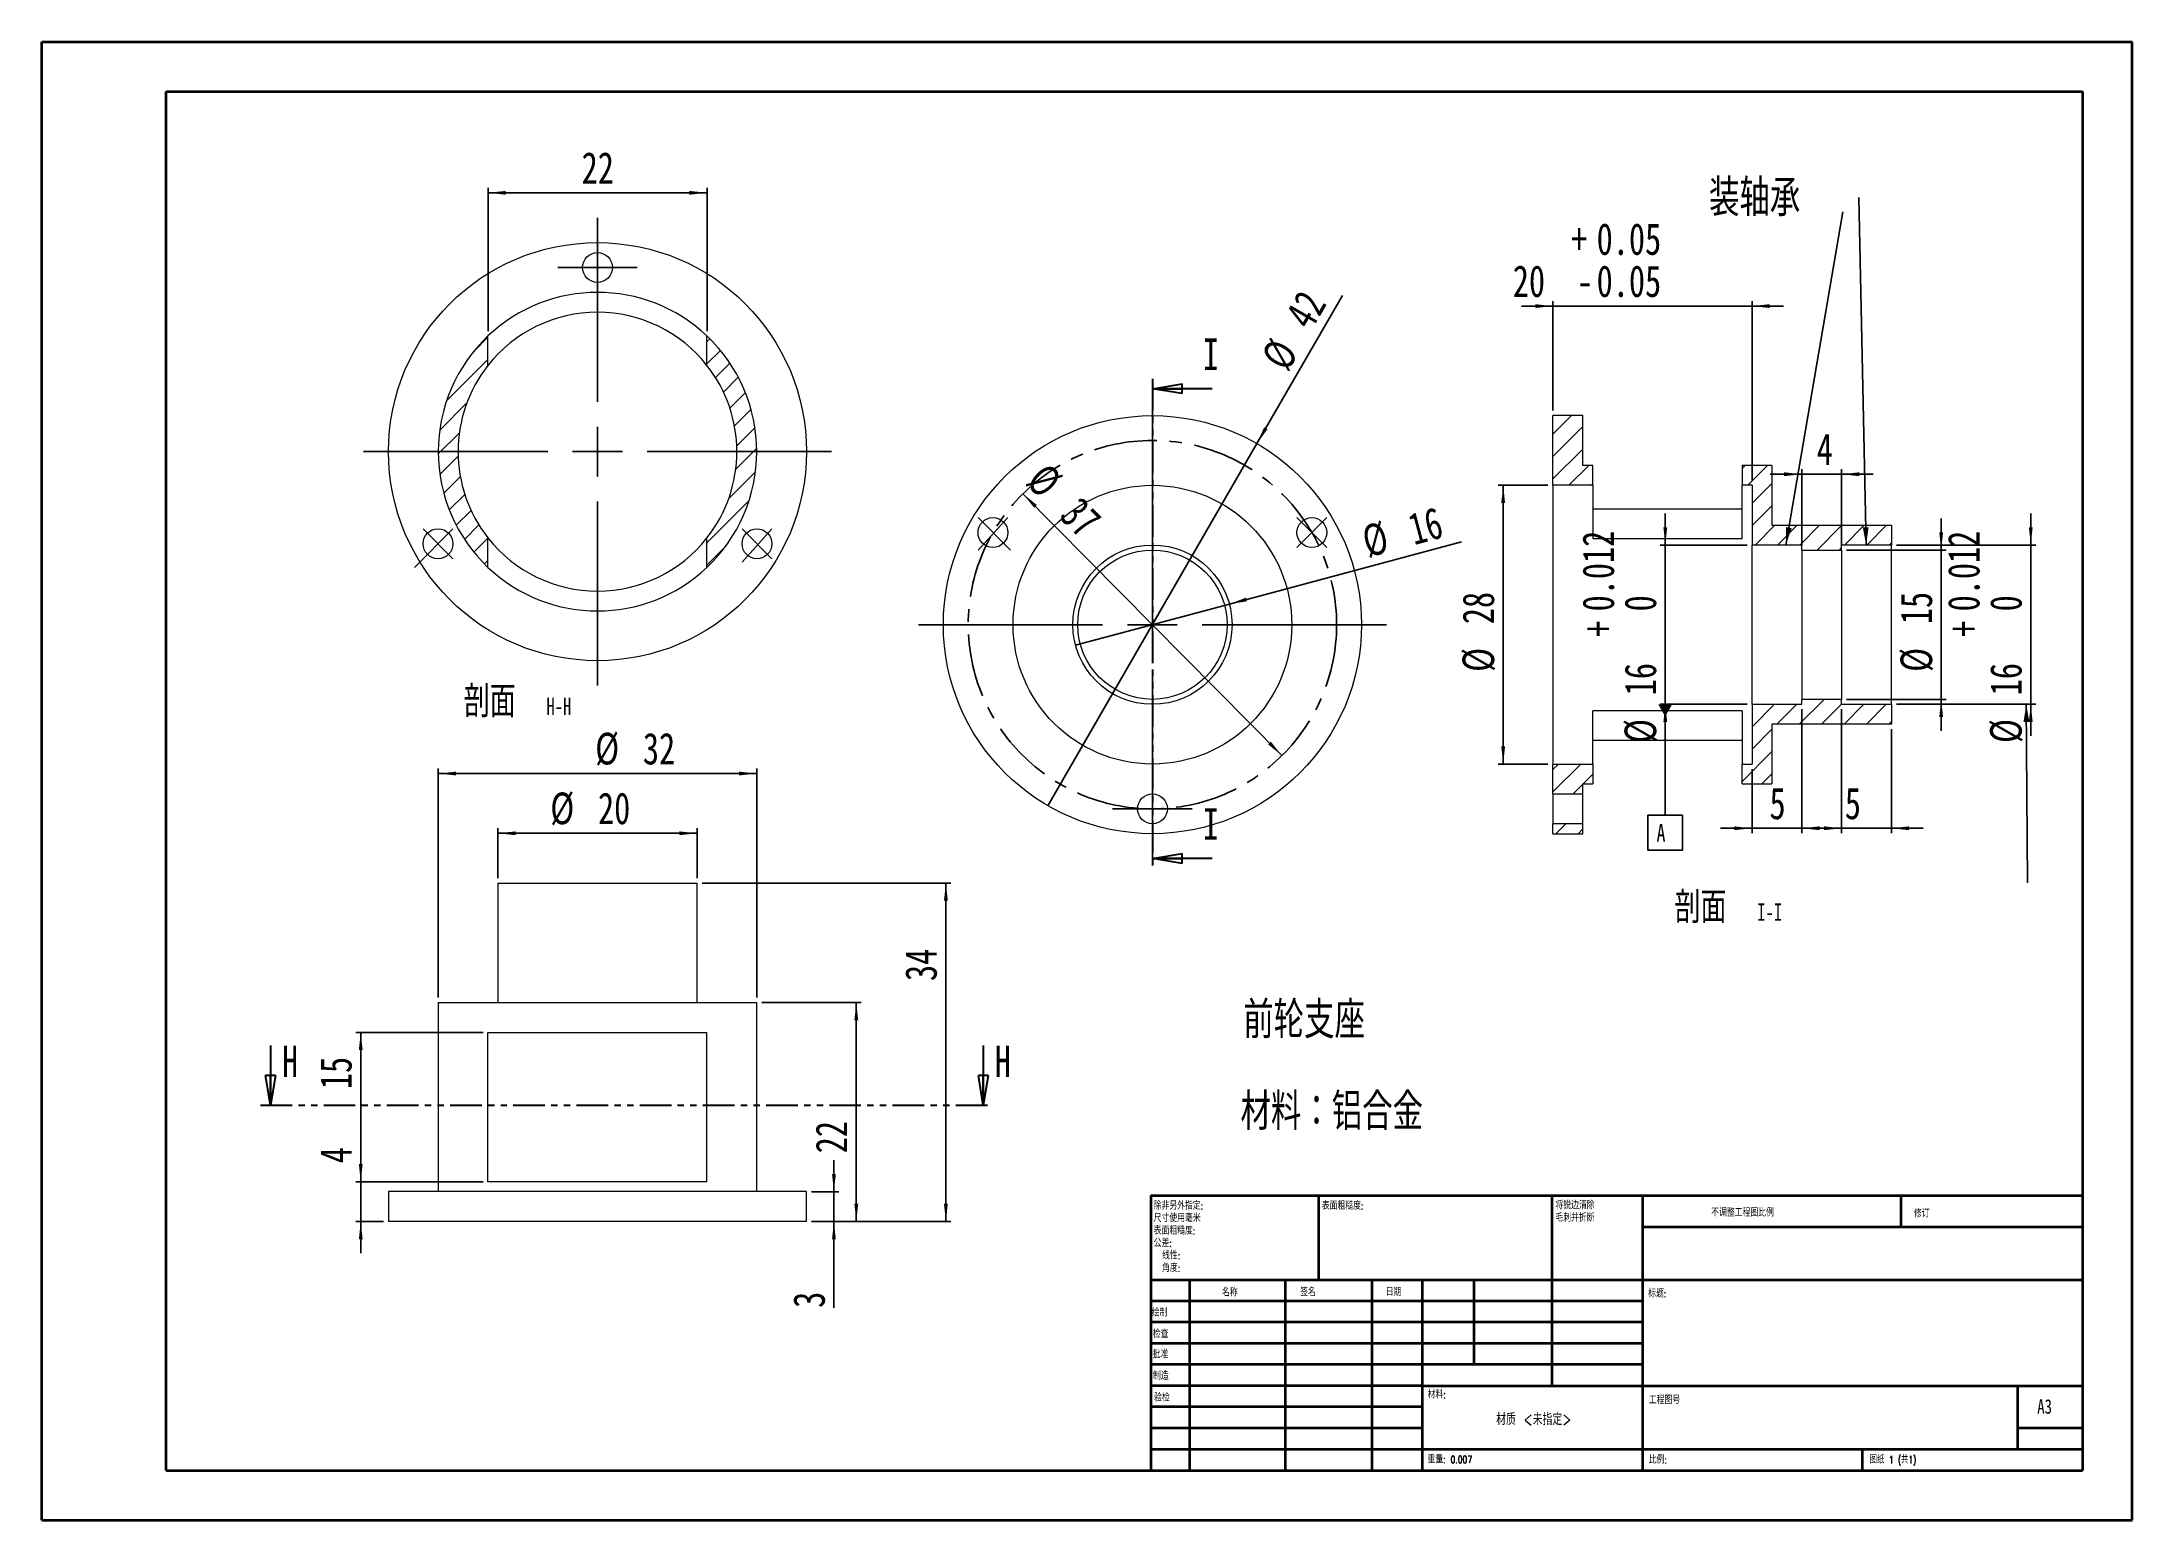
# Model space of a CAD drawing. Header units: millimetres. Extents: x 0 to 420, y 0 to 297.
import ezdxf

# ---------------------------------------------------------------- set-up
doc = ezdxf.new("R2010")
doc.units = ezdxf.units.MM
doc.linetypes.add('CENTERX2', pattern=[20.32, 12.7, -2.54, 2.54, -2.54])
doc.linetypes.add('PHANTOM', pattern=[12.7, 6.35, -1.27, 1.27, -1.27, 1.27, -1.27])
doc.layers.add('FORMAT', color=7, linetype='Continuous')
doc.styles.add('SLDTEXTSTYLE0', font='TXT', dxfattribs={"width": 0.75, "bigfont": 'bigfont'})
doc.styles.add('SLDTEXTSTYLE1', font='TXT', dxfattribs={"width": 0.75})
doc.styles.add('SLDTEXTSTYLE2', font='TXT', dxfattribs={"width": 0.694444, "bigfont": 'bigfont'})
doc.styles.add('SLDTEXTSTYLE3', font='TXT', dxfattribs={"width": 0.7})
doc.dimstyles.new('SLDDIMSTYLE0', dxfattribs={"dimtxt": 6.35, "dimasz": 3.556, "dimexe": 0, "dimexo": 0.0625, "dimgap": 1.5875, "dimtad": 1, "dimdec": 6, "dimlfac": 0.5, "dimrnd": 1e-09, "dimzin": 12, "dimdsep": 46, "dimtxsty": 'SLDTEXTSTYLE1', "dimsah": 1, "dimcen": 0.09, "dimadec": 0, "dimazin": 3, "dimtfac": 1, "dimtofl": 0, "dimtmove": 0, "dimatfit": 3, "dimfxl": 0, "dimfrac": 2, "dimtolj": 1, "dimtzin": 12, "dimarcsym": 0})
doc.dimstyles.new('SLDDIMSTYLE1', dxfattribs={"dimtxt": 6.35, "dimasz": 3.556, "dimexe": 0, "dimexo": 0.0625, "dimgap": 1.5875, "dimtad": 1, "dimdec": 6, "dimlfac": 0.5, "dimrnd": 1e-09, "dimzin": 12, "dimdsep": 46, "dimtxsty": 'SLDTEXTSTYLE1', "dimsah": 1, "dimcen": 0.09, "dimadec": 0, "dimazin": 3, "dimtfac": 1, "dimtmove": 0, "dimatfit": 0, "dimfxl": 0, "dimfrac": 2, "dimtolj": 1, "dimtzin": 12, "dimarcsym": 0})
doc.dimstyles.new('SLDDIMSTYLE2', dxfattribs={"dimtxt": 6.35, "dimasz": 3.556, "dimexe": 0, "dimexo": 0.0625, "dimgap": 1.5875, "dimtad": 1, "dimlfac": 0.5, "dimrnd": 1e-09, "dimzin": 12, "dimdsep": 46, "dimtxsty": 'SLDTEXTSTYLE1', "dimsah": 1, "dimcen": 0, "dimadec": 0, "dimazin": 3, "dimtfac": 1, "dimtmove": 0, "dimatfit": 3, "dimfxl": 0, "dimfrac": 2, "dimtolj": 1, "dimtzin": 12, "dimarcsym": 0})
doc.dimstyles.new('SLDDIMSTYLE3', dxfattribs={"dimtxt": 6.35, "dimasz": 3.556, "dimexe": 0, "dimexo": 0.0625, "dimgap": 1.5875, "dimtad": 1, "dimlfac": 0.5, "dimrnd": 1e-09, "dimzin": 12, "dimdsep": 46, "dimtxsty": 'SLDTEXTSTYLE1', "dimblk1": 'NONE', "dimsah": 1, "dimcen": 0, "dimadec": 0, "dimazin": 3, "dimtfac": 1, "dimtmove": 0, "dimatfit": 3, "dimldrblk": 'NONE', "dimfxl": 0, "dimfrac": 2, "dimtolj": 1, "dimtzin": 12, "dimarcsym": 0})
doc.dimstyles.new('SLDDIMSTYLE4', dxfattribs={"dimtxt": 6.35, "dimasz": 3.556, "dimexe": 0, "dimexo": 0.0625, "dimgap": 1.5875, "dimtad": 1, "dimdec": 6, "dimlfac": 0.5, "dimrnd": 1e-09, "dimzin": 12, "dimdsep": 46, "dimtxsty": 'SLDTEXTSTYLE1', "dimsah": 1, "dimcen": 0.09, "dimadec": 0, "dimazin": 3, "dimtol": 1, "dimtp": 0.012, "dimtfac": 1, "dimtdec": 3, "dimtmove": 0, "dimatfit": 0, "dimfxl": 0, "dimfrac": 2, "dimtolj": 1, "dimarcsym": 0})
doc.dimstyles.new('SLDDIMSTYLE5', dxfattribs={"dimtxt": 6.35, "dimasz": 3.556, "dimexe": 0, "dimexo": 0.0625, "dimgap": 1.5875, "dimtad": 1, "dimdec": 6, "dimlfac": 0.5, "dimrnd": 1e-09, "dimzin": 12, "dimdsep": 46, "dimtxsty": 'SLDTEXTSTYLE1', "dimsah": 1, "dimcen": 0.09, "dimadec": 0, "dimazin": 3, "dimtol": 1, "dimtp": 0.05, "dimtm": 0.05, "dimtfac": 1, "dimtmove": 0, "dimatfit": 0, "dimfxl": 0, "dimfrac": 2, "dimtolj": 1, "dimarcsym": 0})
doc.dimstyles.new('SLDDIMSTYLE6', dxfattribs={"dimtxt": 0.18, "dimasz": 3.556, "dimexe": 0, "dimexo": 0.0625, "dimgap": 0, "dimtad": 0, "dimtih": 1, "dimtoh": 1, "dimdec": 0, "dimrnd": 1e-09, "dimzin": 0, "dimdsep": 46, "dimtxsty": 'Standard', "dimsah": 1, "dimcen": 0.09, "dimadec": 0, "dimazin": 0, "dimtfac": 3.556, "dimtdec": 0, "dimtofl": 0, "dimtmove": 0, "dimatfit": 3, "dimfxl": 0, "dimfrac": 2, "dimtolj": 1, "dimtzin": 0, "dimarcsym": 0})

# ---------------------------------------------------------------- blocks, each defined once
blk = doc.blocks.new('SW_NOTE_0')
at = {"color": 0, "linetype": 'Continuous', "lineweight": 0, "char_height": 1.5, "attachment_point": 1, "style": 'SLDTEXTSTYLE0'}
for s, insert in [('\\M+18FAB锐边\\M+190B4\\M+18F9C', (0, 1.93)), ('\\M+196D1\\M+18E68\\M+19BF3\\M+190DC\\M+19266', (0, -0.57))]:
    blk.add_mtext(s, dxfattribs=dict(at, insert=insert))
blk = doc.blocks.new('SW_NOTE_1')
at = {"color": 0, "linetype": 'Continuous', "lineweight": 0, "char_height": 1.5, "attachment_point": 1, "style": 'SLDTEXTSTYLE0'}
for s, insert in [('\\M+18F9C\\M+194F1另\\M+18A4F\\M+18E77\\M+192E8:', (0, 1.93)), ('\\M+1955C\\M+196CA\\M+19165糙\\M+19378:', (0, -3.07)), ('\\M+18EDA\\M+190A1\\M+18E67\\M+19770\\M+19F7C\\M+195C4', (0, -0.57)), ('\\M+18CF6\\M+18DB7:', (0, -5.57)), ('线\\M+190AB:', (1.69, -8.07)), ('\\M+18A70\\M+19378:', (1.69, -10.57))]:
    blk.add_mtext(s, dxfattribs=dict(at, insert=insert))
blk = doc.blocks.new('_D')
at = {"layer": 'FORMAT'}
for p, q in [((79.73, 105.21), (79.73, 151.21)), ((143.73, 105.21), (143.73, 151.21)), ((143.73, 150.21), (79.73, 150.21))]:
    blk.add_line(p, q, dxfattribs=at)
for points in [[(79.73, 150.21), (83.28, 149.83), (83.28, 150.59)], [(143.73, 150.21), (140.17, 150.59), (140.17, 149.83)]]:
    blk.add_solid(points, dxfattribs=at)
at = {"layer": 'FORMAT', "char_height": 6.35, "attachment_point": 1, "style": 'SLDTEXTSTYLE1'}
for s, insert in [('%%c', (111.26, 158.4)), ('32', (120.85, 158.4))]:
    blk.add_mtext(s, dxfattribs=dict(at, insert=insert))
blk = doc.blocks.new('_D_1')
at = {"layer": 'FORMAT'}
for p, q in [((91.73, 129.21), (91.73, 139.21)), ((131.73, 129.21), (131.73, 139.21)), ((131.73, 138.21), (91.73, 138.21))]:
    blk.add_line(p, q, dxfattribs=at)
for points in [[(91.73, 138.21), (95.28, 137.83), (95.28, 138.59)], [(131.73, 138.21), (128.17, 138.59), (128.17, 137.83)]]:
    blk.add_solid(points, dxfattribs=at)
at = {"layer": 'FORMAT', "char_height": 6.35, "attachment_point": 1, "style": 'SLDTEXTSTYLE1'}
for s, insert in [('%%c', (102.24, 146.4)), ('20', (111.83, 146.4))]:
    blk.add_mtext(s, dxfattribs=dict(at, insert=insert))
blk = doc.blocks.new('_D_2')
at = {"layer": 'FORMAT'}
for p, q in [((159.23, 66.21), (159.23, 72.56)), ((154.73, 66.21), (160.23, 66.21)), ((159.23, 60.21), (159.23, 66.21)), ((154.73, 60.21), (160.23, 60.21)), ((159.23, 60.21), (159.23, 42.87))]:
    blk.add_line(p, q, dxfattribs=at)
for points in [[(159.23, 66.21), (159.61, 69.77), (158.85, 69.77)], [(159.23, 60.21), (158.85, 56.66), (159.61, 56.66)]]:
    blk.add_solid(points, dxfattribs=at)
at = {"layer": 'FORMAT', "insert": (151.04, 42.87), "char_height": 6.35, "attachment_point": 1, "rotation": 90, "style": 'SLDTEXTSTYLE1'}
blk.add_mtext('3', dxfattribs=at)
blk = doc.blocks.new('_D_3')
at = {"layer": 'FORMAT'}
for p, q in [((144.73, 104.21), (164.73, 104.21)), ((163.73, 60.21), (163.73, 104.21)), ((154.73, 60.21), (164.73, 60.21))]:
    blk.add_line(p, q, dxfattribs=at)
for points in [[(163.73, 104.21), (163.34, 100.66), (164.11, 100.66)], [(163.73, 60.21), (164.11, 63.77), (163.34, 63.77)]]:
    blk.add_solid(points, dxfattribs=at)
at = {"layer": 'FORMAT', "insert": (155.54, 73.92), "char_height": 6.35, "attachment_point": 1, "rotation": 90, "style": 'SLDTEXTSTYLE1'}
blk.add_mtext('22', dxfattribs=at)
blk = doc.blocks.new('_D_4')
at = {"layer": 'FORMAT'}
for p, q in [((132.73, 128.21), (182.73, 128.21)), ((181.73, 60.21), (181.73, 128.21)), ((154.73, 60.21), (182.73, 60.21))]:
    blk.add_line(p, q, dxfattribs=at)
for points in [[(181.73, 128.21), (181.34, 124.66), (182.11, 124.66)], [(181.73, 60.21), (182.11, 63.77), (181.34, 63.77)]]:
    blk.add_solid(points, dxfattribs=at)
at = {"layer": 'FORMAT', "insert": (173.54, 108.53), "char_height": 6.35, "attachment_point": 1, "rotation": 90, "style": 'SLDTEXTSTYLE1'}
blk.add_mtext('34', dxfattribs=at)
blk = doc.blocks.new('_D_5')
at = {"layer": 'FORMAT'}
for p, q in [((64.16, 68.21), (64.16, 76.61)), ((88.73, 68.21), (63.16, 68.21)), ((64.16, 60.21), (64.16, 68.21)), ((68.73, 60.21), (63.16, 60.21)), ((64.16, 60.21), (64.16, 53.86))]:
    blk.add_line(p, q, dxfattribs=at)
for points in [[(64.16, 68.21), (64.54, 71.77), (63.78, 71.77)], [(64.16, 60.21), (63.78, 56.66), (64.54, 56.66)]]:
    blk.add_solid(points, dxfattribs=at)
at = {"layer": 'FORMAT', "insert": (55.98, 71.92), "char_height": 6.35, "attachment_point": 1, "rotation": 90, "style": 'SLDTEXTSTYLE1'}
blk.add_mtext('4', dxfattribs=at)
blk = doc.blocks.new('_D_6')
at = {"layer": 'FORMAT'}
for p, q in [((88.73, 98.21), (63.16, 98.21)), ((64.16, 68.21), (64.16, 98.21)), ((88.73, 68.21), (63.16, 68.21))]:
    blk.add_line(p, q, dxfattribs=at)
for points in [[(64.16, 98.21), (63.78, 94.66), (64.54, 94.66)], [(64.16, 68.21), (64.54, 71.77), (63.78, 71.77)]]:
    blk.add_solid(points, dxfattribs=at)
at = {"layer": 'FORMAT', "insert": (55.98, 86.81), "char_height": 6.35, "attachment_point": 1, "rotation": 90, "style": 'SLDTEXTSTYLE1'}
blk.add_mtext('15', dxfattribs=at)
blk = doc.blocks.new('_CLOSED')
at = {"color": 0, "linetype": 'ByBlock', "lineweight": -2}
for p, q in [((-1, 0.166667), (0, 0)), ((-1, 0.166667), (-1, -0.166667)), ((0, 0), (-1, -0.166667)), ((0, 0), (-1, 0))]:
    blk.add_line(p, q, dxfattribs=at)
blk = doc.blocks.new('_D_7')
at = {"layer": 'FORMAT'}
blk.add_line((197.21, 206.43), (249.24, 153.81), dxfattribs=at)
for points in [[(197.21, 206.43), (199.44, 203.63), (199.98, 204.17)], [(249.24, 153.81), (247.01, 156.61), (246.47, 156.07)]]:
    blk.add_solid(points, dxfattribs=at)
at = {"layer": 'FORMAT', "char_height": 6.35, "attachment_point": 1, "rotation": 314.6825, "style": 'SLDTEXTSTYLE1'}
for s, insert in [('%%c', (202.07, 213.03)), ('37', (208.81, 206.22))]:
    blk.add_mtext(s, dxfattribs=dict(at, insert=insert))
blk = doc.blocks.new('_D_8')
at = {"layer": 'FORMAT'}
for q in [(261.39, 246.23), (202.22, 143.75)]:
    blk.add_line((244.22, 216.49), q, dxfattribs=at)
blk.add_solid([(244.22, 216.49), (246.33, 219.38), (245.67, 219.76)], dxfattribs=at)
at = {"layer": 'FORMAT', "char_height": 6.35, "attachment_point": 1, "rotation": 60, "style": 'SLDTEXTSTYLE1'}
for s, insert in [('42', (249.62, 242.19)), ('%%c', (244.83, 233.89))]:
    blk.add_mtext(s, dxfattribs=dict(at, insert=insert))
blk = doc.blocks.new('_NONE')
blk = doc.blocks.new('_D_9')
at = {"layer": 'FORMAT'}
for q in [(285.29, 196.75), (207.77, 175.98)]:
    blk.add_line((238.68, 184.26), q, dxfattribs=at)
blk.add_solid([(238.68, 184.26), (242.21, 184.81), (242.02, 185.55)], dxfattribs=at)
at = {"layer": 'FORMAT', "char_height": 6.35, "attachment_point": 1, "rotation": 15, "style": 'SLDTEXTSTYLE1'}
for s, insert in [('16', (274.11, 202.21)), ('%%c', (264.85, 199.73))]:
    blk.add_mtext(s, dxfattribs=dict(at, insert=insert))
blk = doc.blocks.new('SW_CENTERMARKSYMBOL_0')
at = {"layer": 'FORMAT', "color": 0}
for p, q in [((0, 10), (0, 47)), ((0, 0), (0, 5)), ((-10, 0), (-47, 0)), ((0, 0), (-5, 0)), ((0, 0), (0, -5)), ((0, 0), (5, 0)), ((10, 0), (47, 0)), ((0, -10), (0, -47))]:
    blk.add_line(p, q, dxfattribs=at)
blk = doc.blocks.new('SW_CENTERMARKSYMBOL_1')
at = {"layer": 'FORMAT', "color": 0}
for p, q in [((0, 5), (0, 8)), ((0, 0), (0, 5)), ((-5, 0), (-8, 0)), ((0, 0), (-5, 0)), ((0, 0), (0, -5)), ((0, 0), (5, 0)), ((5, 0), (8, 0)), ((0, -5), (0, -8))]:
    blk.add_line(p, q, dxfattribs=at)
blk = doc.blocks.new('_D_10')
at = {"layer": 'FORMAT'}
for p, q in [((89.73, 239.11), (89.73, 267.88)), ((89.73, 266.88), (133.73, 266.88)), ((133.73, 239.11), (133.73, 267.88))]:
    blk.add_line(p, q, dxfattribs=at)
for points in [[(89.73, 266.88), (93.28, 266.5), (93.28, 267.26)], [(133.73, 266.88), (130.17, 267.26), (130.17, 266.5)]]:
    blk.add_solid(points, dxfattribs=at)
at = {"layer": 'FORMAT', "insert": (108.54, 275.06), "char_height": 6.35, "attachment_point": 1, "style": 'SLDTEXTSTYLE1'}
blk.add_mtext('22', dxfattribs=at)
blk = doc.blocks.new('SW_NOTE_2')
at = {"layer": 'FORMAT', "color": 0, "attachment_point": 2}
for s, insert, char_height, style in [('\\M+19655\\M+196CA', (8.33, 8.19), 6.35, 'SLDTEXTSTYLE0'), ('H-H', (22.23, 5.8), 3.5, 'SLDTEXTSTYLE3')]:
    blk.add_mtext(s, dxfattribs=dict(at, insert=insert, char_height=char_height, style=style))
blk = doc.blocks.new('SW_CENTERMARKSYMBOL_2')
at = {"layer": 'FORMAT', "color": 0}
for p, q in [((0, 10), (0, 47)), ((0, 0), (0, 5)), ((-10, 0), (-47, 0)), ((0, 0), (-5, 0)), ((0, 0), (0, -5)), ((0, 0), (5, 0)), ((10, 0), (47, 0)), ((0, -10), (0, -47))]:
    blk.add_line(p, q, dxfattribs=at)
blk = doc.blocks.new('SW_CENTERMARKSYMBOL_3')
at = {"layer": 'FORMAT', "color": 0}
for p, q in [((0, 5), (0, 8)), ((0, 0), (0, 5)), ((-5, 0), (-8, 0)), ((0, 0), (-5, 0)), ((0, 0), (0, -5)), ((0, 0), (5, 0)), ((5, 0), (8, 0)), ((0, -5), (0, -8))]:
    blk.add_line(p, q, dxfattribs=at)
blk = doc.blocks.new('_D_11')
at = {"layer": 'FORMAT'}
for p, q in [((302.7, 208.12), (292.7, 208.12)), ((293.7, 208.12), (293.7, 152.12)), ((302.7, 152.12), (292.7, 152.12))]:
    blk.add_line(p, q, dxfattribs=at)
for points in [[(293.7, 208.12), (293.32, 204.57), (294.08, 204.57)], [(293.7, 152.12), (294.08, 155.68), (293.32, 155.68)]]:
    blk.add_solid(points, dxfattribs=at)
at = {"layer": 'FORMAT', "char_height": 6.35, "attachment_point": 1, "rotation": 90, "style": 'SLDTEXTSTYLE1'}
for s, insert in [('28', (285.52, 180.22)), ('%%c', (285.52, 170.64))]:
    blk.add_mtext(s, dxfattribs=dict(at, insert=insert))
blk = doc.blocks.new('_D_12')
at = {"layer": 'FORMAT'}
for p, q in [((326.27, 196.12), (326.27, 202.47)), ((342.7, 196.12), (325.27, 196.12)), ((326.27, 196.12), (326.27, 164.12)), ((342.7, 164.12), (325.27, 164.12)), ((326.27, 164.12), (326.27, 157.77))]:
    blk.add_line(p, q, dxfattribs=at)
for points in [[(326.27, 196.12), (326.65, 199.68), (325.89, 199.68)], [(326.27, 164.12), (325.89, 160.57), (326.65, 160.57)]]:
    blk.add_solid(points, dxfattribs=at)
at = {"layer": 'FORMAT', "char_height": 6.35, "attachment_point": 1, "rotation": 90, "style": 'SLDTEXTSTYLE1'}
for s, insert in [('0.012', (309.62, 182.79)), ('0', (318.08, 182.79)), ('+', (309.62, 177.66)), ('16', (318.08, 165.93)), ('%%c', (318.08, 156.35))]:
    blk.add_mtext(s, dxfattribs=dict(at, insert=insert))
blk = doc.blocks.new('_D_13')
at = {"layer": 'FORMAT'}
for p, q in [((381.7, 195.12), (381.7, 201.47)), ((362.7, 195.12), (382.7, 195.12)), ((381.7, 195.12), (381.7, 165.12)), ((362.7, 165.12), (382.7, 165.12)), ((381.7, 165.12), (381.7, 158.77))]:
    blk.add_line(p, q, dxfattribs=at)
for points in [[(381.7, 195.12), (382.08, 198.68), (381.32, 198.68)], [(381.7, 165.12), (381.32, 161.57), (382.08, 161.57)]]:
    blk.add_solid(points, dxfattribs=at)
at = {"layer": 'FORMAT', "char_height": 6.35, "attachment_point": 1, "rotation": 90, "style": 'SLDTEXTSTYLE1'}
for s, insert in [('15', (373.52, 180.22)), ('%%c', (373.52, 170.64))]:
    blk.add_mtext(s, dxfattribs=dict(at, insert=insert))
blk = doc.blocks.new('_D_14')
at = {"layer": 'FORMAT'}
for p, q in [((399.7, 196.12), (399.7, 202.47)), ((372.7, 196.12), (400.7, 196.12)), ((399.7, 196.12), (399.7, 164.12)), ((372.7, 164.12), (400.7, 164.12)), ((399.7, 164.12), (399.7, 157.77))]:
    blk.add_line(p, q, dxfattribs=at)
for points in [[(399.7, 196.12), (400.08, 199.68), (399.32, 199.68)], [(399.7, 164.12), (399.32, 160.57), (400.08, 160.57)]]:
    blk.add_solid(points, dxfattribs=at)
at = {"layer": 'FORMAT', "char_height": 6.35, "attachment_point": 1, "rotation": 90, "style": 'SLDTEXTSTYLE1'}
for s, insert in [('0.012', (383.05, 182.79)), ('0', (391.52, 182.79)), ('+', (383.05, 177.66)), ('16', (391.52, 165.93)), ('%%c', (391.52, 156.35))]:
    blk.add_mtext(s, dxfattribs=dict(at, insert=insert))
blk = doc.blocks.new('_D_15')
at = {"layer": 'FORMAT'}
for p, q in [((303.7, 244.12), (297.35, 244.12)), ((303.7, 223.12), (303.7, 245.12)), ((303.7, 244.12), (343.7, 244.12)), ((343.7, 209.12), (343.7, 245.12)), ((343.7, 244.12), (350.05, 244.12))]:
    blk.add_line(p, q, dxfattribs=at)
for points in [[(303.7, 244.12), (300.15, 244.5), (300.15, 243.74)], [(343.7, 244.12), (347.26, 243.74), (347.26, 244.5)]]:
    blk.add_solid(points, dxfattribs=at)
at = {"layer": 'FORMAT', "char_height": 6.35, "attachment_point": 1, "style": 'SLDTEXTSTYLE1'}
for s, insert in [('0.05', (312.48, 260.77)), ('+', (307.36, 260.77)), ('20', (295.63, 252.31)), ('0.05', (312.48, 252.31)), ('-', (308.52, 252.31))]:
    blk.add_mtext(s, dxfattribs=dict(at, insert=insert))
blk = doc.blocks.new('_D_16')
at = {"layer": 'FORMAT'}
for p, q in [((353.7, 163.12), (353.7, 138.22)), ((343.7, 151.12), (343.7, 138.22)), ((343.7, 139.22), (337.35, 139.22)), ((343.7, 139.22), (353.7, 139.22)), ((353.7, 139.22), (360.05, 139.22))]:
    blk.add_line(p, q, dxfattribs=at)
for points in [[(343.7, 139.22), (340.15, 139.6), (340.15, 138.84)], [(353.7, 139.22), (357.26, 138.84), (357.26, 139.6)]]:
    blk.add_solid(points, dxfattribs=at)
at = {"layer": 'FORMAT', "insert": (347.2, 147.4), "char_height": 6.35, "attachment_point": 1, "style": 'SLDTEXTSTYLE1'}
blk.add_mtext('5', dxfattribs=at)
blk = doc.blocks.new('_D_17')
at = {"layer": 'FORMAT'}
for p, q in [((353.7, 210.34), (347.35, 210.34)), ((353.7, 196.12), (353.7, 211.34)), ((353.7, 210.34), (361.7, 210.34)), ((361.7, 196.12), (361.7, 211.34)), ((361.7, 210.34), (368.05, 210.34))]:
    blk.add_line(p, q, dxfattribs=at)
for points in [[(353.7, 210.34), (350.15, 210.73), (350.15, 209.96)], [(361.7, 210.34), (365.26, 209.96), (365.26, 210.73)]]:
    blk.add_solid(points, dxfattribs=at)
at = {"layer": 'FORMAT', "insert": (356.7, 218.53), "char_height": 6.35, "attachment_point": 1, "style": 'SLDTEXTSTYLE1'}
blk.add_mtext('4', dxfattribs=at)
blk = doc.blocks.new('_D_18')
at = {"layer": 'FORMAT'}
for p, q in [((361.7, 163.12), (361.7, 138.22)), ((371.7, 159.12), (371.7, 138.22)), ((361.7, 139.22), (355.35, 139.22)), ((361.7, 139.22), (371.7, 139.22)), ((371.7, 139.22), (378.05, 139.22))]:
    blk.add_line(p, q, dxfattribs=at)
for points in [[(361.7, 139.22), (358.15, 139.6), (358.15, 138.84)], [(371.7, 139.22), (375.26, 138.84), (375.26, 139.6)]]:
    blk.add_solid(points, dxfattribs=at)
at = {"layer": 'FORMAT', "insert": (362.34, 147.4), "char_height": 6.35, "attachment_point": 1, "style": 'SLDTEXTSTYLE1'}
blk.add_mtext('5', dxfattribs=at)
blk = doc.blocks.new('SW_NOTE_3')
at = {"layer": 'FORMAT', "color": 0, "attachment_point": 2}
for s, insert, char_height, style in [('\\M+19655\\M+196CA', (8.33, 8.19), 6.35, 'SLDTEXTSTYLE0'), ('I-I', (22.23, 5.8), 3.5, 'SLDTEXTSTYLE3')]:
    blk.add_mtext(s, dxfattribs=dict(at, insert=insert, char_height=char_height, style=style))
blk = doc.blocks.new('SW_NOTE_4')
at = {"layer": 'FORMAT', "color": 0, "insert": (-30.09, 3.67), "char_height": 7.4083, "attachment_point": 1, "style": 'SLDTEXTSTYLE0'}
blk.add_mtext('\\M+19195轴\\M+18FB3', dxfattribs=at)
blk = doc.blocks.new('SW_DATUMTAG_0')
at = {"layer": 'FORMAT', "color": 0}
for p, q in [((1.73, 28.58), (1.73, 6.28)), ((-1.77, 6.28), (5.23, 6.28)), ((-1.77, -0.72), (-1.77, 6.28)), ((5.23, 6.28), (5.23, -0.72)), ((5.23, -0.72), (-1.77, -0.72))]:
    blk.add_line(p, q, dxfattribs=at)
blk.add_solid([(0.33, 28.58), (3.13, 28.58), (1.73, 26.13)], dxfattribs=at)
at = {"layer": 'FORMAT', "color": 0, "insert": (0, 4.51), "char_height": 3.5, "attachment_point": 1, "style": 'SLDTEXTSTYLE1'}
blk.add_mtext('A', dxfattribs=at)

msp = doc.modelspace()

# ---------------------------------------------------------------- hatches: boundary and pattern name
at = {"linetype": 'Continuous', "lineweight": 0}
h = msp.add_hatch(dxfattribs=at)
h.set_pattern_fill('ANSI31', style=0)
edge = h.paths.add_edge_path(flags=0)
edge.add_arc((111.7255366, 214.8770095), 32, 133.432536558, 226.567463442)
edge.add_line((89.7255366, 191.6391094), (89.7255366, 197.5565014))
edge.add_arc((111.7255366, 214.8770095), 28, 141.786789298, 218.213210702, ccw=False)
edge.add_line((89.7255366, 232.1975176), (89.7255366, 238.1149096))
h = msp.add_hatch(dxfattribs=at)
h.set_pattern_fill('ANSI31', style=0)
edge = h.paths.add_edge_path(flags=0)
edge.add_line((133.7255366, 197.5565014), (133.7255366, 191.6391094))
edge.add_arc((111.7255366, 214.8770095), 32, 313.432536558, 406.567463442)
edge.add_line((133.7255366, 238.1149096), (133.7255366, 232.1975176))
edge.add_arc((111.7255366, 214.8770095), 28, -38.213210702, 38.213210702, ccw=False)
h = msp.add_hatch(dxfattribs=at)
h.set_pattern_fill('ANSI31', style=0)
h.paths.add_polyline_path([(309.7020419, 212.1211079), (309.7020419, 222.1211079), (303.7020419, 222.1211079), (303.7020419, 208.1211079), (311.7020419, 208.1211079), (311.7020419, 212.1211079)], flags=0)
h = msp.add_hatch(dxfattribs=at)
h.set_pattern_fill('ANSI31', style=0)
h.paths.add_polyline_path([(353.7020419, 195.1211079), (361.7020419, 195.1211079), (361.7020419, 196.1211079), (371.7020419, 196.1211079), (371.7020419, 200.1211079), (347.7020419, 200.1211079), (347.7020419, 212.1211079), (341.7020419, 212.1211079), (341.7020419, 208.1211079), (343.7020419, 208.1211079), (343.7020419, 196.1211079), (353.7020419, 196.1211079)], flags=0)
h = msp.add_hatch(dxfattribs=at)
h.set_pattern_fill('ANSI31', style=0)
h.paths.add_polyline_path([(371.7020419, 164.1211079), (361.7020419, 164.1211079), (361.7020419, 165.1211079), (353.7020419, 165.1211079), (353.7020419, 164.1211079), (343.7020419, 164.1211079), (343.7020419, 152.1211079), (341.7020419, 152.1211079), (341.7020419, 148.1211079), (347.7020419, 148.1211079), (347.7020419, 160.1211079), (371.7020419, 160.1211079)], flags=0)
h = msp.add_hatch(dxfattribs=at)
h.set_pattern_fill('ANSI31', style=0)
h.paths.add_polyline_path([(303.7020419, 152.1211079), (303.7020419, 146.1211079), (309.7020419, 146.1211079), (309.7020419, 148.1211079), (311.7020419, 148.1211079), (311.7020419, 152.1211079)], flags=0)
h = msp.add_hatch(dxfattribs=at)
h.set_pattern_fill('ANSI31', style=0)
h.paths.add_polyline_path([(303.7020419, 140.1211079), (303.7020419, 138.1211079), (309.7020419, 138.1211079), (309.7020419, 140.1211079)], flags=0)

# ---------------------------------------------------------------- linework, layer by layer
at = {"color": 7, "linetype": 'Continuous', "lineweight": 40}
for p, q in [((0.0788436, 0.2147802), (0.0788436, 297.2147802)), ((0.0788436, 297.2147802), (420.0788436, 297.2147802)), ((420.0788436, 0.2147802), (420.0788436, 297.2147802)), ((25.0788436, 10.2147802), (25.0788436, 287.2147802)), ((25.0788436, 287.2147802), (410.0788436, 287.2147802)), ((410.0788436, 287.2147802), (410.0788436, 10.2147802)), ((222.8788436, 65.4647802), (410.0788436, 65.4647802)), ((222.8788436, 65.4647802), (222.8788436, 10.2147802)), ((256.6788436, 48.4647802), (256.6788436, 65.4647802)), ((303.4788436, 65.4647802), (303.4788436, 27.2147802)), ((321.6788436, 65.4647802), (321.6788436, 10.2147802)), ((373.6788436, 59.0897802), (373.6788436, 65.4647802)), ((410.0788436, 59.0897802), (321.6788436, 59.0897802)), ((410.0788436, 48.4647802), (222.8788436, 48.4647802)), ((230.6788436, 48.4647802), (230.6788436, 10.2147802)), ((249.869796, 48.4647802), (249.869796, 10.2147802)), ((267.2777697, 48.4647802), (267.2777697, 10.2147802)), ((277.4788436, 10.2147802), (277.4788436, 48.4647802)), ((287.8788436, 31.4647802), (287.8788436, 48.4647802)), ((321.6788436, 44.2147802), (222.8788436, 44.2147802)), ((321.6788436, 39.9647802), (222.8788436, 39.9647802)), ((321.6788436, 35.7147802), (222.8788436, 35.7147802)), ((321.6788436, 31.4647802), (222.8788436, 31.4647802)), ((277.4788436, 27.2147802), (222.8788436, 27.2147802)), ((277.4788436, 27.2147802), (410.0788436, 27.2147802)), ((397.0788436, 14.4647802), (397.0788436, 27.2147802)), ((277.4788436, 22.9647082), (222.8788436, 22.9647082)), ((277.4788436, 18.7147802), (222.8788436, 18.7147802)), ((410.0788436, 18.7147802), (397.0788436, 18.7147802)), ((222.8788436, 14.4647802), (410.0788436, 14.4647802)), ((365.8788436, 10.2147802), (365.8788436, 14.4647802)), ((25.0788436, 10.2147802), (410.0788436, 10.2147802)), ((0.0788436, 0.2147802), (420.0788436, 0.2147802))]:
    msp.add_line(p, q, dxfattribs=at)
at = {"color": 7, "linetype": 'Continuous', "lineweight": 15}
for p, q in [((89.7255366, 232.1975176), (89.7255366, 238.1149096)), ((133.7255366, 232.1975176), (133.7255366, 238.1149096)), ((303.7020419, 208.1211079), (303.7020419, 222.1211079)), ((309.7020419, 222.1211079), (303.7020419, 222.1211079)), ((309.7020419, 212.1211079), (309.7020419, 222.1211079)), ((311.7020419, 212.1211079), (309.7020419, 212.1211079)), ((311.7020419, 208.1211079), (311.7020419, 212.1211079)), ((341.7020419, 212.1211079), (341.7020419, 208.1211079)), ((347.7020419, 212.1211079), (341.7020419, 212.1211079)), ((347.7020419, 212.1211079), (347.7020419, 200.1211079)), ((311.7020419, 208.1211079), (303.7020419, 208.1211079)), ((303.7020419, 208.1211079), (303.7020419, 152.1211079)), ((311.7020419, 208.1211079), (311.7020419, 197.441616)), ((343.7020419, 208.1211079), (341.7020419, 208.1211079)), ((341.7020419, 197.441616), (341.7020419, 208.1211079)), ((343.7020419, 208.1211079), (343.7020419, 196.1211079)), ((311.7020419, 203.359008), (341.7020419, 203.359008)), ((89.7255366, 191.6391094), (89.7255366, 197.5565014)), ((133.7255366, 191.6391094), (133.7255366, 197.5565014)), ((311.7020419, 197.441616), (341.7020419, 197.441616)), ((347.7020419, 200.1211079), (371.7020419, 200.1211079)), ((371.7020419, 200.1211079), (371.7020419, 196.1211079)), ((353.7020419, 196.1211079), (343.7020419, 196.1211079)), ((343.7020419, 164.1211079), (343.7020419, 196.1211079)), ((353.7020419, 195.1211079), (353.7020419, 196.1211079)), ((353.7020419, 195.1211079), (361.7020419, 195.1211079)), ((353.7020419, 195.1211079), (353.7020419, 165.1211079)), ((371.7020419, 196.1211079), (361.7020419, 196.1211079)), ((361.7020419, 195.1211079), (361.7020419, 196.1211079)), ((361.7020419, 195.1211079), (361.7020419, 165.1211079)), ((371.7020419, 164.1211079), (371.7020419, 196.1211079)), ((343.7020419, 164.1211079), (343.7020419, 152.1211079)), ((343.7020419, 164.1211079), (353.7020419, 164.1211079)), ((353.7020419, 164.1211079), (353.7020419, 165.1211079)), ((361.7020419, 165.1211079), (353.7020419, 165.1211079)), ((361.7020419, 164.1211079), (361.7020419, 165.1211079)), ((361.7020419, 164.1211079), (371.7020419, 164.1211079)), ((371.7020419, 164.1211079), (371.7020419, 160.1211079)), ((341.7020419, 162.8005998), (311.7020419, 162.8005998)), ((311.7020419, 152.1211079), (311.7020419, 162.8005998)), ((341.7020419, 162.8005998), (341.7020419, 152.1211079)), ((371.7020419, 160.1211079), (347.7020419, 160.1211079)), ((347.7020419, 160.1211079), (347.7020419, 148.1211079)), ((341.7020419, 156.8832078), (311.7020419, 156.8832078)), ((303.7020419, 152.1211079), (311.7020419, 152.1211079)), ((303.7020419, 146.1211079), (303.7020419, 152.1211079)), ((311.7020419, 152.1211079), (311.7020419, 148.1211079)), ((341.7020419, 148.1211079), (341.7020419, 152.1211079)), ((341.7020419, 152.1211079), (343.7020419, 152.1211079)), ((309.7020419, 148.1211079), (311.7020419, 148.1211079)), ((309.7020419, 146.1211079), (309.7020419, 148.1211079)), ((341.7020419, 148.1211079), (347.7020419, 148.1211079)), ((303.7020419, 146.1211079), (309.7020419, 146.1211079)), ((303.7020419, 146.1211079), (303.7020419, 140.1211079)), ((309.7020419, 140.1211079), (309.7020419, 146.1211079)), ((309.7020419, 140.1211079), (303.7020419, 140.1211079)), ((303.7020419, 138.1211079), (303.7020419, 140.1211079)), ((309.7020419, 138.1211079), (309.7020419, 140.1211079)), ((303.7020419, 138.1211079), (309.7020419, 138.1211079)), ((91.7255366, 128.2139717), (91.7255366, 104.2139717)), ((91.7255366, 128.2139717), (131.7255366, 128.2139717)), ((131.7255366, 104.2139717), (131.7255366, 128.2139717)), ((79.7255366, 104.2139717), (79.7255366, 66.2139717)), ((79.7255366, 104.2139717), (143.7255366, 104.2139717)), ((143.7255366, 66.2139717), (143.7255366, 104.2139717)), ((89.7255366, 68.2139717), (89.7255366, 98.2139717)), ((89.7255366, 98.2139717), (133.7255366, 98.2139717)), ((133.7255366, 68.2139717), (133.7255366, 98.2139717)), ((133.7255366, 68.2139717), (89.7255366, 68.2139717)), ((69.7255366, 66.2139717), (69.7255366, 60.2139717)), ((153.7255366, 66.2139717), (69.7255366, 66.2139717)), ((153.7255366, 60.2139717), (153.7255366, 66.2139717)), ((153.7255366, 60.2139717), (69.7255366, 60.2139717))]:
    msp.add_line(p, q, dxfattribs=at)
at = {"color": 7, "linetype": 'PHANTOM', "lineweight": 30}
for p, q in [((223.2239796, 229.5298927), (223.2239796, 131.1717432)), ((44.0132132, 83.5775842), (191.249491, 83.5775842))]:
    msp.add_line(p, q, dxfattribs=at)
at = {"color": 7, "linetype": 'Continuous', "lineweight": 30}
for p, q in [((235.2239796, 227.5298927), (223.2239796, 227.5298927)), ((235.2239796, 133.1717432), (223.2239796, 133.1717432)), ((46.0132132, 95.5775842), (46.0132132, 83.5775842)), ((189.249491, 95.5775842), (189.249491, 83.5775842))]:
    msp.add_line(p, q, dxfattribs=at)
at = {"color": 7, "linetype": 'Continuous', "lineweight": 15}
for centre, radius in [((111.7255366, 214.8770095), 42), ((111.7255366, 251.8770095), 3), ((223.2239796, 180.1211079), 42), ((223.2239796, 180.1211079), 28), ((191.1810397, 198.6211079), 3), ((255.2669195, 198.6211079), 3), ((79.6825967, 196.3770095), 3), ((143.7684765, 196.3770095), 3), ((223.2239796, 180.1211079), 16), ((223.2239796, 180.1211079), 15), ((223.2239796, 143.1211079), 3)]:
    msp.add_circle(centre, radius, dxfattribs=at)
for radius, start, end in [(32, 46.567463442, 133.432536558), (28, 38.213210702, 141.786789298), (32, 133.432536558, 226.567463442), (32, 313.432536558, 46.567463442), (28, 141.786789298, 218.213210702), (28, 321.786789298, 38.213210702), (28, 218.213210702, 321.786789298), (32, 226.567463442, 313.432536558)]:
    msp.add_arc((111.7255366, 214.8770095), radius, start, end, dxfattribs=at)
at = {"layer": 'FORMAT', "lineweight": 15}
for p, q in [((188.1810397, 201.6211079), (194.6810397, 195.1211079)), ((194.1810397, 201.6211079), (188.1810397, 195.1211079)), ((252.2669195, 195.6211079), (258.2669195, 201.6211079)), ((252.2669195, 201.6211079), (258.2669195, 195.6211079)), ((82.6825967, 199.3770095), (74.9446966, 191.6391094)), ((76.6825967, 199.3770095), (82.6825967, 193.3770095)), ((140.7684765, 199.3770095), (146.7684765, 193.3770095)), ((146.7684765, 199.3770095), (140.7684765, 192.6843548))]:
    msp.add_line(p, q, dxfattribs=at)
at = {"layer": 'FORMAT', "linetype": 'CENTERX2'}
msp.add_circle((223.2239796, 180.1211079), 37, dxfattribs=at)

# ---------------------------------------------------------------- block references
at = {"color": 7, "linetype": 'Continuous', "lineweight": 30, "xscale": 6, "yscale": 6}
for p, rotation in [((223.2239796, 227.5298927), 180.0000000000004), ((223.2239796, 133.1717432), 180.0000000000004), ((46.0132132, 83.5775842), 270.0000000000004), ((189.249491, 83.5775842), 270.0000000000004)]:
    msp.add_blockref('_CLOSED', p, dxfattribs=dict(at, rotation=rotation))
at = {"color": 7, "linetype": 'Continuous', "lineweight": 0}
for name, p in [('SW_NOTE_1', (223.4725123, 62.20215)), ('SW_NOTE_0', (304.1880593, 62.2842698))]:
    msp.add_blockref(name, p, dxfattribs=at)
at = {"layer": 'FORMAT'}
for name, p in [('SW_NOTE_4', (365.1376812, 265.942029)), ('SW_CENTERMARKSYMBOL_2', (111.7255366, 214.8770095)), ('SW_CENTERMARKSYMBOL_3', (111.7255366, 251.8770095)), ('SW_CENTERMARKSYMBOL_0', (223.2239796, 180.1211079)), ('SW_NOTE_2', (81.735983, 159.6795609)), ('SW_DATUMTAG_0', (324.5173779, 135.5383634)), ('SW_CENTERMARKSYMBOL_1', (223.2239796, 143.1211079)), ('SW_NOTE_3', (325.0071811, 118.3352049))]:
    msp.add_blockref(name, p, dxfattribs=at)

# ---------------------------------------------------------------- texts
at = {"color": 7, "linetype": 'Continuous', "char_height": 6.35, "attachment_point": 1, "style": 'SLDTEXTSTYLE1'}
for s, insert in [('I', (233.3129861, 237.6125227)), ('I', (233.3129861, 143.2543733)), ('H', (48.3254203, 95.5775842)), ('H', (191.5616981, 95.5775842))]:
    msp.add_mtext(s, dxfattribs=dict(at, insert=insert))
at = {"color": 7, "linetype": 'Continuous', "lineweight": 0}
for s, insert, char_height, attachment_point, style in [('\\M+1955C\\M+196CA\\M+19165糙\\M+19378:', (257.2501357, 64.1340522), 1.5, 1, 'SLDTEXTSTYLE0'), ('\\M+19573调\\M+190AE\\M+18D48\\M+192F6图\\M+194E4\\M+197E1', (335.4934841, 62.7477737), 1.5, 1, 'SLDTEXTSTYLE0'), ('\\M+18F43订', (376.2064253, 62.5496888), 1.5, 1, 'SLDTEXTSTYLE0'), ('\\M+196BC\\M+18FCC', (237.2010828, 46.7162628), 1.5, 1, 'SLDTEXTSTYLE0'), ('签\\M+196BC', (252.9124311, 46.7765365), 1.5, 1, 'SLDTEXTSTYLE0'), ('\\M+193FA\\M+18AFA', (270.0935455, 46.7909594), 1.5, 1, 'SLDTEXTSTYLE0'), ('标题:', (322.8350305, 46.4931144), 1.5, 1, 'SLDTEXTSTYLE0'), ('绘\\M+190A7', (223.0909928, 42.644495), 1.5, 1, 'SLDTEXTSTYLE0'), ('检查', (223.2893124, 38.3691873), 1.5, 1, 'SLDTEXTSTYLE0'), ('\\M+194E1\\M+18F79', (223.280566, 34.2790762), 1.5, 1, 'SLDTEXTSTYLE0'), ('\\M+190A7\\M+191A2', (223.3340301, 29.9484848), 1.5, 1, 'SLDTEXTSTYLE0'), ('验检', (223.5478864, 25.5644294), 1.5, 1, 'SLDTEXTSTYLE0'), ('\\M+18DDE\\M+197BF:', (278.5247059, 26.2008364), 1.5, 1, 'SLDTEXTSTYLE0'), ('\\M+18D48\\M+192F6图\\M+18D86', (322.9528097, 25.083418), 1.5, 1, 'SLDTEXTSTYLE0'), ('\\M+18DDE质 <\\M+196A2\\M+18E77\\M+192E8>', (299.8453409, 21.700346), 2.38125, 2, 'SLDTEXTSTYLE0'), ('A3', (400.9998284, 24.5152247), 2.91041667, 1, 'SLDTEXTSTYLE1'), ('\\M+18F64\\M+197CA: 0.007', (278.4966547, 13.1640921), 1.4986, 1, 'SLDTEXTSTYLE0'), ('\\M+194E4\\M+197E1:', (322.9528097, 13.1148674), 1.5, 1, 'SLDTEXTSTYLE0'), ('图纸 1 (\\M+18BA41)', (367.357138, 13.1148674), 1.5, 1, 'SLDTEXTSTYLE2')]:
    msp.add_mtext(s, dxfattribs=dict(at, insert=insert, char_height=char_height, attachment_point=attachment_point, style=style))
at = {"layer": 'FORMAT', "char_height": 7.408333333, "attachment_point": 1, "style": 'SLDTEXTSTYLE0'}
for s, insert in [('\\M+1914F轮\\M+18E78\\M+18DC0', (241.4811539, 104.4240746)), ('\\M+18DDE\\M+197BF\\M+18146铝\\M+18D87\\M+18BE0', (240.9229376, 86.0216913))]:
    msp.add_mtext(s, dxfattribs=dict(at, insert=insert))

# ---------------------------------------------------------------- dimensions: what is measured, and where the dimension line sits
at = {"layer": 'FORMAT'}
for base, p1, p2, dimstyle, picture, middle in [((133.7255366, 266.8770095), (89.7255366, 238.1149096), (133.7255366, 238.1149096), 'SLDDIMSTYLE0', '_D_10', (113.2273107, 266.8770095)), ((343.7020419, 244.1211079), (303.7020419, 222.1211079), (343.7020419, 208.1211079), 'SLDDIMSTYLE5', '_D_15', (312.2668933, 244.1211079)), ((361.7020419, 210.3449695), (353.7020419, 195.1211079), (361.7020419, 195.1211079), 'SLDDIMSTYLE1', '_D_17', (359.0458094, 210.3449695)), ((353.7020419, 139.2169947), (343.7020419, 152.1211079), (353.7020419, 164.1211079), 'SLDDIMSTYLE1', '_D_16', (349.5426394, 139.2169947)), ((371.7020419, 139.2169947), (361.7020419, 164.1211079), (371.7020419, 160.1211079), 'SLDDIMSTYLE1', '_D_18', (364.684608, 139.2169947))]:
    dim = msp.add_linear_dim(base=base, p1=p1, p2=p2, dimstyle=dimstyle, dxfattribs=at)
    dim.commit()
    dim.dimension.update_dxf_attribs({"geometry": picture, "text_midpoint": middle, "dimtype": 160})
for p1, p2, dimstyle, picture, middle in [((202.2239796, 143.7480409), (244.2239796, 216.4941749), 'SLDDIMSTYLE3', '_D_8', (256.7489396, 238.1880347)), ((197.206419, 206.4286456), (249.2415402, 153.8135702), 'SLDDIMSTYLE2', '_D_7', (202.665979, 200.9082564)), ((207.7691664, 175.9800032), (238.6787928, 184.2622126), 'SLDDIMSTYLE3', '_D_9', (276.3584819, 194.3584622))]:
    dim = msp.add_diameter_dim_2p(p1=p1, p2=p2, dimstyle=dimstyle, dxfattribs=at)
    dim.commit()
    dim.dimension.update_dxf_attribs({"geometry": picture, "text_midpoint": middle, "dimtype": 163})
for base, p1, p2, dimstyle, picture, middle in [((293.7020419, 152.1211079), (303.7020419, 208.1211079), (303.7020419, 152.1211079), 'SLDDIMSTYLE0', '_D_11', (293.7020419, 180.1211079)), ((326.2689481, 164.1211079), (343.7020419, 196.1211079), (343.7020419, 164.1211079), 'SLDDIMSTYLE4', '_D_12', (326.2689481, 180.1211079)), ((399.7020419, 164.1211079), (371.7020419, 196.1211079), (371.7020419, 164.1211079), 'SLDDIMSTYLE4', '_D_14', (399.7020419, 180.1211079)), ((381.7020419, 165.1211079), (361.7020419, 195.1211079), (361.7020419, 165.1211079), 'SLDDIMSTYLE1', '_D_13', (381.7020419, 180.1211079))]:
    dim = msp.add_linear_dim(base=base, p1=p1, p2=p2, angle=90, text='%%c<>', dimstyle=dimstyle, dxfattribs=at)
    dim.commit()
    dim.dimension.update_dxf_attribs({"geometry": picture, "text_midpoint": middle, "dimtype": 160})
for base, p1, p2, picture, middle in [((79.7255366, 150.2139717), (143.7255366, 104.2139717), (79.7255366, 104.2139717), '_D', (120.7452399, 150.2139717)), ((91.7255366, 138.2139717), (131.7255366, 128.2139717), (91.7255366, 128.2139717), '_D_1', (111.7255366, 138.2139717))]:
    dim = msp.add_linear_dim(base=base, p1=p1, p2=p2, text='%%c<>', dimstyle='SLDDIMSTYLE0', dxfattribs=at)
    dim.commit()
    dim.dimension.update_dxf_attribs({"geometry": picture, "text_midpoint": middle, "dimtype": 160})
for base, p1, p2, dimstyle, picture, middle in [((181.7255366, 128.2139717), (153.7255366, 60.2139717), (131.7255366, 128.2139717), 'SLDDIMSTYLE0', '_D_4', (181.7255366, 113.2202494)), ((163.7255366, 104.2139717), (153.7255366, 60.2139717), (143.7255366, 104.2139717), 'SLDDIMSTYLE0', '_D_3', (163.7255366, 78.6142979)), ((64.1615504, 98.2139717), (89.7255366, 68.2139717), (89.7255366, 98.2139717), 'SLDDIMSTYLE0', '_D_6', (64.1615504, 91.5067936)), ((64.1615504, 68.2139717), (69.7255366, 60.2139717), (89.7255366, 68.2139717), 'SLDDIMSTYLE1', '_D_5', (64.1615504, 74.2642669)), ((159.226488, 66.2139717), (153.7255366, 60.2139717), (153.7255366, 66.2139717), 'SLDDIMSTYLE1', '_D_2', (159.226488, 45.2139717))]:
    dim = msp.add_linear_dim(base=base, p1=p1, p2=p2, angle=90, dimstyle=dimstyle, dxfattribs=at)
    dim.commit()
    dim.dimension.update_dxf_attribs({"geometry": picture, "text_midpoint": middle, "dimtype": 160})

# ---------------------------------------------------------------- leaders
for points in [[(366.6141419, 196.1211079), (365.1376812, 265.942029)], [(350.4873393, 196.1211079), (361.9637681, 263.0434783)], [(398.7986709, 164.1211079), (399.0736542, 128.2693431)]]:
    msp.add_leader(points, dimstyle='SLDDIMSTYLE6', dxfattribs=at)

doc.saveas('drawing.dxf')
